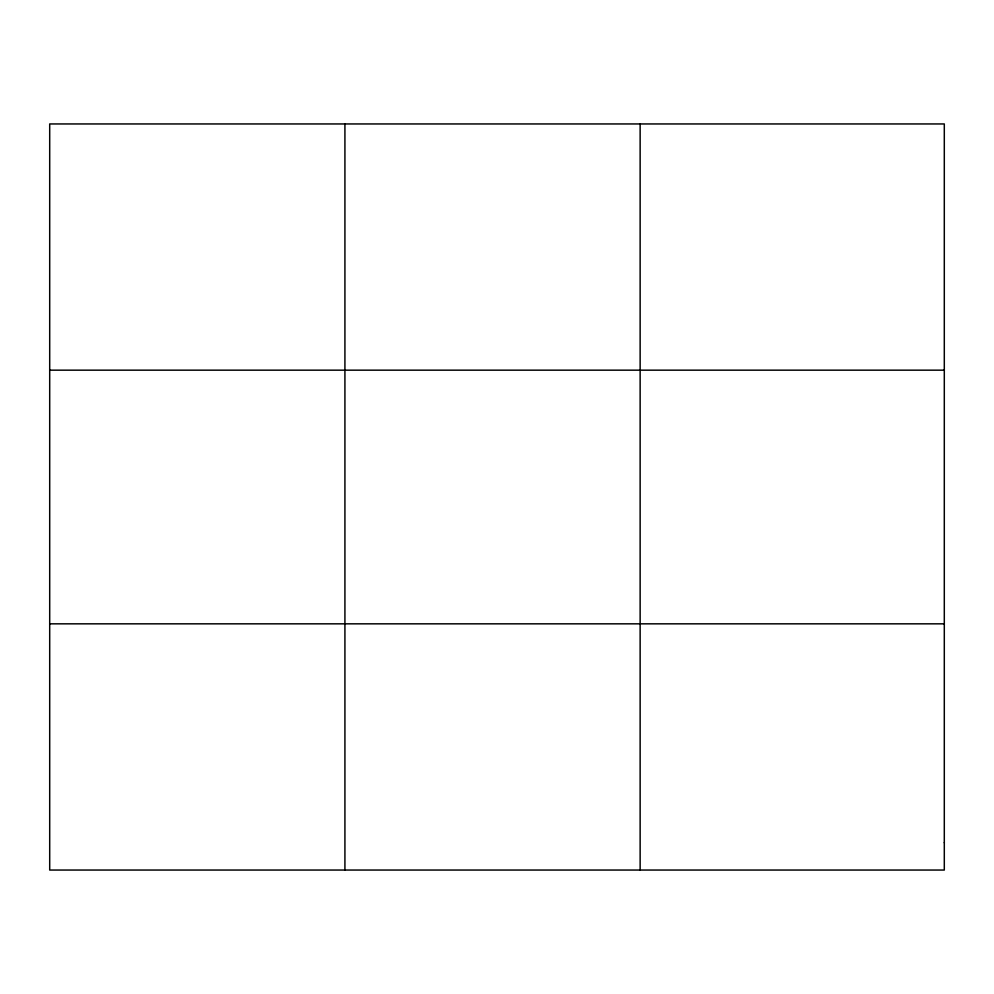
<?xml version="1.0" encoding="UTF-8"?>
<svg xmlns="http://www.w3.org/2000/svg" width="994" height="994" viewBox="0 0 994 994"><rect width="100%" height="100%" fill="white"/><g stroke="black" fill="none" stroke-linecap="round" stroke-linejoin="round"><path stroke-width="1.49" d="M344.918 123.952L344.918 870.048M640.136 123.952L640.136 870.048M49.7 370.166L944.3 370.166M49.7 623.834L944.3 623.834M944.3 842.688L944.3 870.048L49.7 870.048L49.7 123.952L944.3 123.952L944.3 842.688"/></g></svg>
